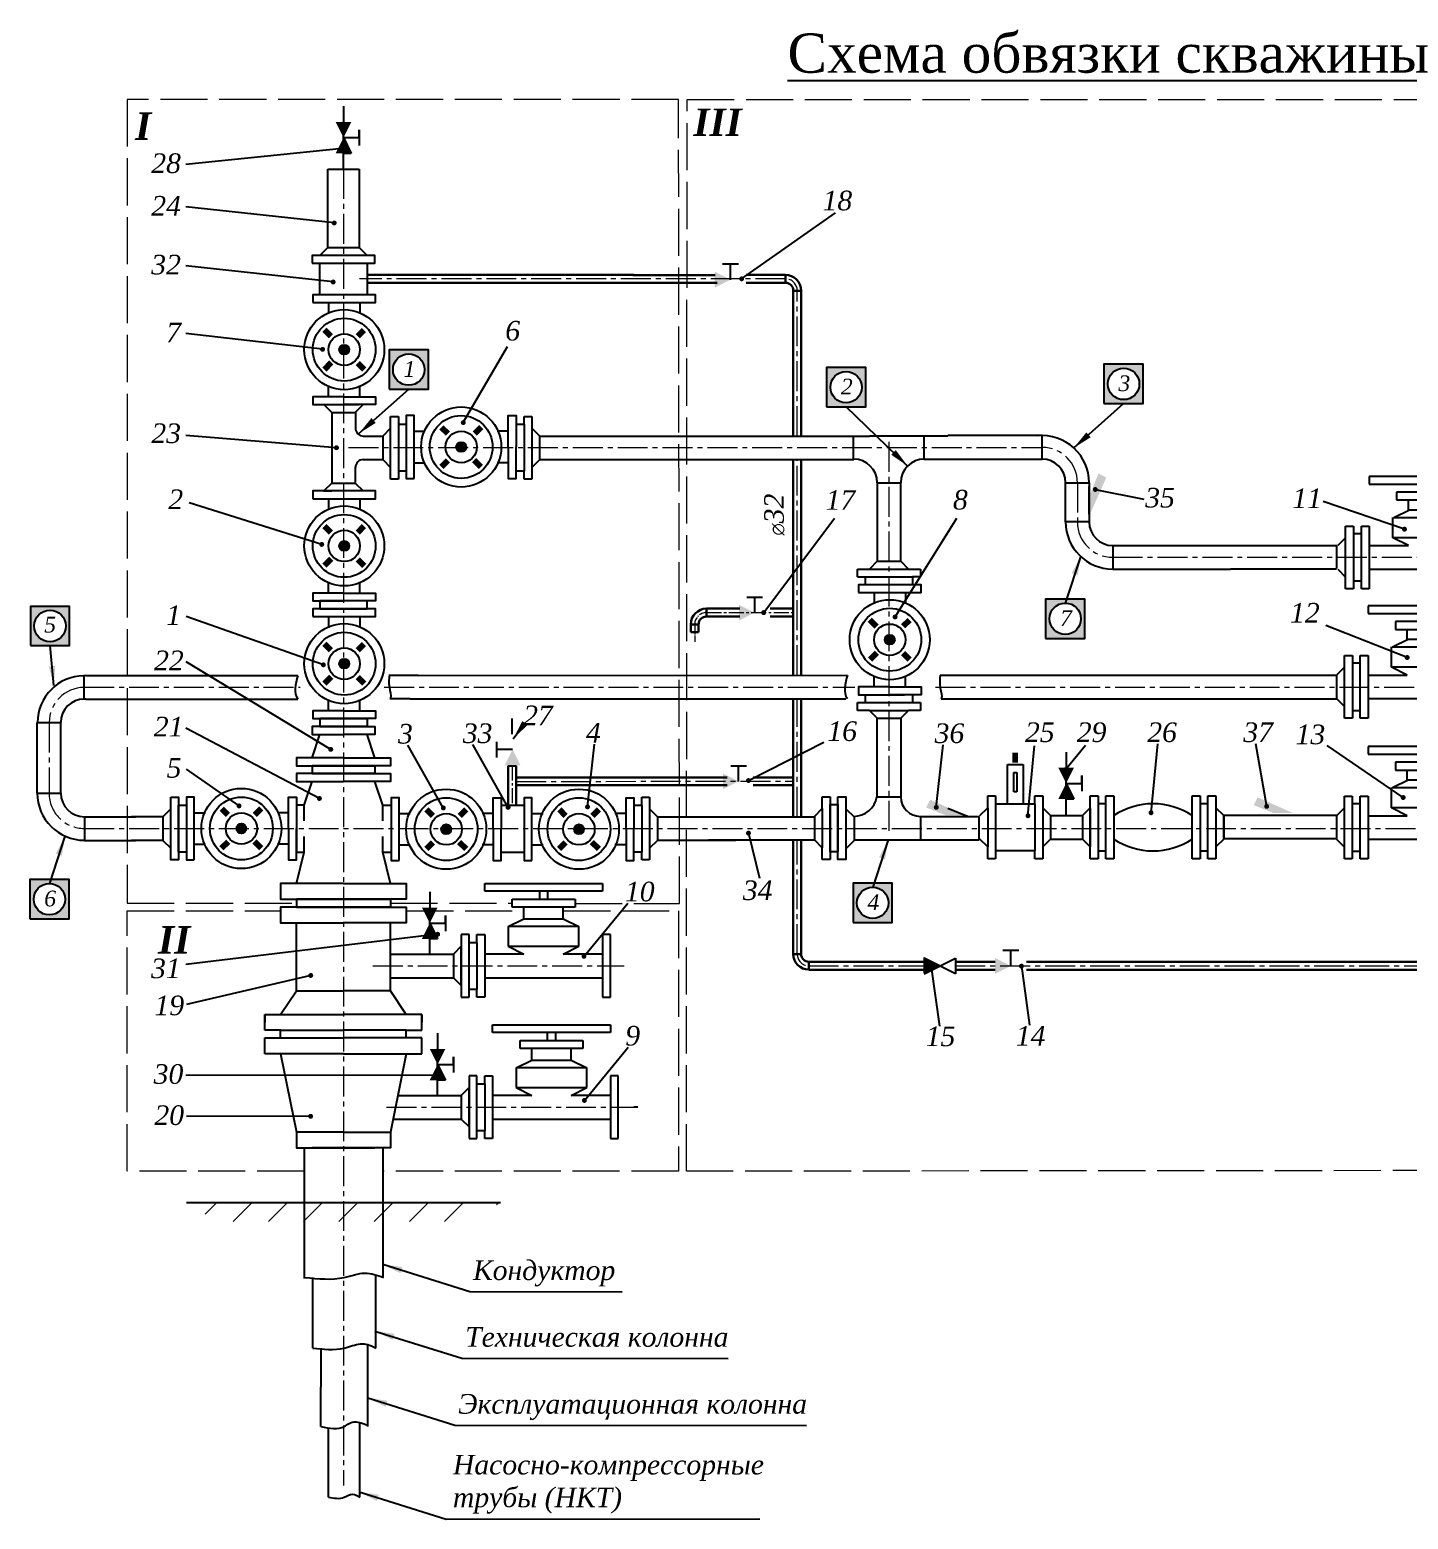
# Paper-space layout 'Layout1' of a CAD drawing. Header units: millimetres. Extents: x 3 to 267, y 6 to 202.
# Drawn here: x 2.9 to 178.5, y 11.8 to 201.5 of the extents above; entities that cross this region are included whole.
import ezdxf

# ---------------------------------------------------------------- set-up
doc = ezdxf.new("R2010")
doc.units = ezdxf.units.MM
doc.linetypes.add('ACAD_ISO02W100', pattern=[15, 12, -3])
doc.linetypes.add('CENTER2', pattern=[28.575, 19.05, -3.175, 3.175, -3.175])
doc.styles.add('style1', font='', dxfattribs={"height": 2})
doc.styles.get('style1').set_extended_font_data('Times New Roman Cyr', italic=True)
doc.dimstyles.new('ISO-25', dxfattribs={"dimtxt": 2.5, "dimasz": 2.5, "dimexe": 1.25, "dimexo": 0.625, "dimtad": 1, "dimtxsty": 'Standard', "dimcen": 2.5, "dimadec": 0, "dimazin": 0, "dimtfac": 1, "dimtmove": 0, "dimatfit": 3, "dimfxl": 0, "dimarcsym": 0})

# ---------------------------------------------------------------- blocks, each defined once
blk = doc.blocks.new('задв')
for points in [[(146, 180), (147, 182), (146, 182), (145, 182)], [(145, 178), (146, 178), (147, 178), (146, 180)]]:
    blk.add_hatch(color=256).paths.add_polyline_path(points)
for p, q in [((146, 184), (146, 182)), ((146, 178), (146, 182)), ((148, 180), (148, 181)), ((148, 181), (148, 179)), ((146, 180), (148, 180)), ((146, 180), (147, 178)), ((147, 178), (146, 178)), ((146, 176), (146, 178))]:
    blk.add_line(p, q)
blk = doc.blocks.new('A$C63CE249D')
h = blk.add_hatch(color=256)
edge = h.paths.add_edge_path()
edge.add_arc((5.1, 7), 0.627, 0, 360)
for p, q in [((3.1, 13), (7.1, 13)), ((3.1, 13), (3.1, 11.58)), ((7.1, 13), (7.1, 11.58)), ((3.1, 1), (3.1, 2.42)), ((7.1, 1), (7.1, 2.42))]:
    blk.add_line(p, q)
at = {"lineweight": 100}
for p, q in [((3.4, 8.7), (2.58, 9.52)), ((6.82, 8.72), (7.6, 9.5)), ((2.58, 4.48), (3.44, 5.34)), ((7.63, 4.47), (6.82, 5.28))]:
    blk.add_line(p, q, dxfattribs=at)
blk.add_lwpolyline([(1.1, 13), (9.1, 13), (9.1, 14), (1.1, 14)], close=True)
for points in [[(5.1, 1), (1.1, 1), (1.1, 0), (5.1, 0)], [(5.1, 1), (9.1, 1), (9.1, 0), (5.1, 0)]]:
    blk.add_lwpolyline(points)
for radius in [5.1, 4, 2, 0.627]:
    blk.add_circle((5.1, 7), radius)
blk.add_point((5.1, 7))
blk = doc.blocks.new('A$C600E4215')
for p, q in [((19, 14.32), (4, 14.32)), ((4, 14.32), (4, 13.32)), ((4, 13.32), (19, 13.32)), ((11, 13.32), (12, 13.32)), ((11, 12.32), (11, 13.32)), ((12, 13.32), (12, 12.32)), ((19, 13.32), (19, 14.32)), ((15.5, 12.32), (7.5, 12.32)), ((7.5, 12.32), (7.5, 11.32)), ((15.5, 11.32), (15.5, 12.32)), ((7.12, 9.08), (9.12, 10.08)), ((7.5, 11.32), (15.5, 11.32)), ((9, 10.03), (9, 11.32)), ((9, 11.32), (14, 11.32)), ((9.12, 10.08), (14.12, 10.08)), ((14, 11.32), (14, 10.08)), ((14.12, 10.08), (16.12, 9.08)), ((1, 8), (2, 8)), ((1, 6.5), (1, 8)), ((2, 8), (2, 0)), ((3, 8), (4, 8)), ((3, 7), (3, 8)), ((4, 8), (4, 0)), ((7, 6.5), (7, 9.08)), ((7.12, 9.08), (16.12, 9.08)), ((16, 9.08), (16, 6.5)), ((19, 6.5), (19, 8)), ((19, 8), (20, 8)), ((20, 8), (20, 0)), ((21, 7), (21, 8)), ((21, 8), (22, 8)), ((22, 8), (22, 0)), ((1, 6.5), (0, 5.5)), ((1, 1.5), (1, 6.5)), ((3, 7), (2, 7)), ((3, 1), (3, 7)), ((16, 6.5), (7, 6.5)), ((9, 5.5), (7, 6.5)), ((14, 5.5), (16, 6.5)), ((19, 1.5), (19, 6.5)), ((21, 7), (20, 7)), ((21, 1), (21, 7)), ((22, 6.5), (23, 5.5)), ((4, 5.5), (7, 5.5)), ((7, 5.5), (9, 5.5)), ((16, 5.5), (14, 5.5)), ((19, 5.5), (16, 5.5)), ((23, 5.5), (30.5, 5.5)), ((23, 5.5), (23, 2.5)), ((30.5, 5.5), (31, 5.5)), ((0, 2.5), (1, 1.5)), ((4, 2.5), (19, 2.5)), ((23, 2.5), (22, 1.5)), ((23, 2.5), (31, 2.5)), ((1, 0), (1, 1.5)), ((2, 0), (1, 0)), ((2, 1), (3, 1)), ((3, 0), (3, 1)), ((4, 0), (3, 0)), ((19, 0), (19, 1.5)), ((20, 0), (19, 0)), ((20, 1), (21, 1)), ((21, 0), (21, 1)), ((22, 0), (21, 0))]:
    blk.add_line(p, q)
blk.add_open_spline([(31, 2.5), (31.03, 2.99), (31.1, 3.96), (30.77, 5.1), (31, 5.5)], degree=3)
blk = doc.blocks.new('задв1')
for p, q in [((94, 170), (96, 170)), ((95, 168), (95, 170))]:
    blk.add_line(p, q)
for points in [[(93, 169), (93, 167), (95, 168), (97, 169)], [(95, 168), (97, 169), (97, 167), (95, 168)]]:
    blk.add_solid(points)
blk = doc.blocks.new('йцук')
h = blk.add_hatch(color=256)
h.paths.add_polyline_path([(3, 120), (8, 120), (8, 125), (3, 125)])
edge = h.paths.add_edge_path(flags=16)
edge.add_arc((5.5, 122.5), 2, 0, 360)
blk.add_lwpolyline([(3, 120), (8, 120), (8, 125), (3, 125)], close=True)
blk.add_circle((5.5, 122.5), 2)

psp = doc.layouts.get("Layout1")

# ---------------------------------------------------------------- hatches: boundary and pattern name
h = psp.add_hatch(color=256)
edge = h.paths.add_edge_path()
edge.add_arc((42.978, 160.799), 0.627, 0, 360)
for points in [[(138.056, 142.517), (139.056, 145.017), (140.056, 144.517), (138.056, 140.017)], [(119.608, 101.483), (117.108, 102.483), (117.608, 103.483), (122.108, 101.483)], [(161.335, 101.778), (158.835, 102.778), (159.335, 103.778), (163.835, 101.778)], [(116.832, 83.31), (116.832, 81.31), (118.832, 82.31)]]:
    psp.add_hatch(color=256).paths.add_polyline_path(points)
h = psp.add_hatch(color=256)
edge = h.paths.add_edge_path()
edge.add_arc((42.978, 135.799), 0.627, 0, 360)
h = psp.add_hatch(color=256)
edge = h.paths.add_edge_path()
edge.add_arc((112.47, 123.853), 0.627, 0, 360)
h = psp.add_hatch(color=256)
edge = h.paths.add_edge_path()
edge.add_arc((42.978, 120.799), 0.627, 0, 360)
at = {"lineweight": 18}
h = psp.add_hatch(dxfattribs=at)
h.set_pattern_fill('ANSI31', color=256, style=0)
h.set_pattern_definition([(45, (-13.124, -1.1922), (-2.24506, 2.24506), [])])
h.paths.add_polyline_path([(22.876, 52.157), (26.831, 49.742), (58.859, 49.742), (62.876, 52.157), (47.876, 52.157)])

# ---------------------------------------------------------------- linework, layer by layer
for p, q in [((40.879, 173.799), (40.879, 183.799)), ((40.879, 183.799), (44.879, 183.799)), ((44.879, 183.799), (44.879, 173.799)), ((39.879, 172.799), (40.879, 173.799)), ((40.879, 173.799), (44.879, 173.799)), ((44.879, 173.799), (45.879, 172.799)), ((39.879, 167.799), (39.879, 171.799)), ((39.879, 171.799), (45.879, 171.799)), ((45.879, 171.799), (45.879, 167.799)), ((40.978, 166.799), (44.978, 166.799)), ((40.978, 166.799), (40.978, 165.382)), ((44.978, 166.799), (44.978, 165.382)), ((40.978, 154.799), (40.978, 156.217)), ((44.978, 154.799), (44.978, 156.217)), ((40.379, 153.799), (41.379, 152.799)), ((40.874, 153.799), (44.874, 153.799)), ((44.379, 152.799), (45.379, 153.799)), ((41.379, 152.799), (44.379, 152.799)), ((41.379, 152.799), (41.379, 143.799)), ((44.403, 152.799), (44.403, 150.799)), ((48.879, 150.799), (48.879, 152.299)), ((48.879, 152.299), (49.879, 152.299)), ((49.879, 152.299), (49.879, 144.299)), ((65.879, 151.299), (65.879, 152.299)), ((65.879, 152.299), (66.879, 152.299)), ((66.879, 152.299), (66.879, 144.299)), ((48.879, 150.799), (47.879, 149.799)), ((48.879, 145.799), (48.879, 150.799)), ((49.879, 151.299), (50.879, 151.299)), ((50.879, 151.299), (50.879, 145.299)), ((64.879, 151.299), (65.879, 151.299)), ((65.879, 151.299), (65.879, 145.299)), ((67.879, 149.799), (66.879, 150.799)), ((45.379, 149.799), (47.879, 149.799)), ((47.879, 149.799), (47.879, 146.799)), ((67.879, 146.799), (67.879, 149.799)), ((67.879, 149.799), (109.879, 149.799)), ((107.871, 149.353), (107.871, 149.853)), ((107.871, 146.853), (107.871, 149.353)), ((109.876, 149.808), (119.876, 149.808)), ((116.871, 146.853), (116.871, 149.853)), ((131.871, 149.853), (119.871, 149.853)), ((131.871, 146.853), (131.871, 149.853)), ((45.379, 146.799), (47.879, 146.799)), ((47.879, 146.799), (48.879, 145.799)), ((66.879, 145.799), (67.879, 146.799)), ((67.879, 146.799), (97.879, 146.799)), ((96.376, 146.808), (107.876, 146.808)), ((116.871, 146.853), (131.871, 146.853)), ((44.403, 143.874), (44.403, 145.874)), ((48.879, 144.299), (48.879, 145.799)), ((49.879, 144.299), (48.879, 144.299)), ((50.879, 145.299), (49.879, 145.299)), ((65.879, 145.299), (64.879, 145.299)), ((65.879, 144.299), (65.879, 145.299)), ((66.879, 144.299), (65.879, 144.299)), ((41.379, 143.799), (40.379, 142.799)), ((40.379, 142.799), (41.379, 142.799)), ((41.379, 143.799), (44.379, 143.799)), ((44.379, 143.799), (45.379, 142.799)), ((110.871, 143.853), (113.871, 143.853)), ((110.871, 143.853), (110.871, 133.853)), ((113.871, 133.853), (113.871, 143.853)), ((134.871, 138.853), (134.871, 143.853)), ((134.871, 143.853), (137.871, 143.853)), ((137.868, 141.862), (137.868, 143.362)), ((137.871, 143.853), (137.871, 138.853)), ((40.978, 141.799), (44.978, 141.799)), ((40.978, 141.799), (40.978, 140.382)), ((44.978, 141.799), (44.978, 140.382)), ((137.868, 139.862), (137.868, 141.862)), ((137.871, 138.853), (134.871, 138.853)), ((140.871, 135.853), (140.871, 132.853)), ((140.871, 135.853), (155.871, 135.853)), ((155.868, 135.862), (169.368, 135.862)), ((169.398, 135.941), (169.398, 132.941)), ((108.371, 131.853), (108.371, 132.853)), ((108.371, 132.853), (116.371, 132.853)), ((110.871, 133.853), (109.871, 132.853)), ((110.871, 133.853), (113.871, 133.853)), ((113.871, 133.853), (114.871, 132.853)), ((116.371, 132.853), (116.371, 131.853)), ((140.871, 132.853), (155.871, 132.853)), ((155.868, 132.862), (169.368, 132.862)), ((40.978, 129.799), (40.978, 131.217)), ((44.978, 129.799), (44.978, 131.217)), ((108.371, 131.853), (109.871, 131.853)), ((109.371, 130.853), (109.371, 131.853)), ((109.371, 131.853), (115.371, 131.853)), ((115.371, 131.853), (115.371, 130.853)), ((116.371, 131.853), (115.371, 131.853)), ((110.47, 129.853), (114.47, 129.853)), ((110.47, 129.853), (110.47, 128.436)), ((114.47, 129.853), (114.47, 128.436)), ((40.978, 126.799), (44.978, 126.799)), ((40.978, 126.799), (40.978, 125.382)), ((44.978, 126.799), (44.978, 125.382)), ((10.067, 119.29), (9.788, 119.252)), ((9.855, 116.29), (9.855, 119.252)), ((10.067, 119.29), (30.567, 119.29)), ((30.567, 119.29), (37.067, 119.29)), ((51.228, 119.302), (48.755, 119.302)), ((52.414, 119.302), (51.228, 119.302)), ((52.414, 119.302), (107.067, 119.356)), ((110.47, 117.853), (110.47, 119.271)), ((114.47, 117.853), (114.47, 119.271)), ((118.905, 119.319), (119.498, 119.319)), ((119.498, 119.319), (168.109, 119.319)), ((168.109, 119.319), (169.398, 119.319)), ((169.398, 119.319), (169.398, 116.351)), ((10.067, 116.29), (9.855, 116.29)), ((10.067, 116.29), (19.067, 116.29)), ((19.067, 116.29), (37.067, 116.29)), ((40.978, 114.799), (40.978, 116.217)), ((44.978, 114.799), (44.978, 116.217)), ((51.359, 116.302), (48.807, 116.302)), ((51.359, 116.302), (106.876, 116.302)), ((108.371, 114.853), (108.371, 115.853)), ((108.371, 115.853), (116.371, 115.853)), ((109.371, 115.853), (109.371, 116.853)), ((110.366, 116.853), (114.366, 116.853)), ((115.371, 116.853), (115.371, 115.853)), ((116.371, 115.853), (116.371, 114.853)), ((119.037, 116.319), (168.812, 116.319)), ((168.812, 116.319), (169.398, 116.319)), ((109.871, 114.853), (108.371, 114.853)), ((110.871, 113.853), (109.871, 114.853)), ((109.871, 114.853), (114.871, 114.853)), ((110.871, 103.853), (110.871, 113.853)), ((110.871, 113.853), (113.871, 113.853)), ((114.871, 114.853), (113.871, 113.853)), ((113.871, 113.853), (113.871, 104.353)), ((116.371, 114.853), (114.871, 114.853)), ((3.876, 104.308), (3.876, 113.308)), ((3.911, 113.308), (6.876, 113.308)), ((6.876, 104.308), (6.876, 113.308)), ((64.376, 111.808), (64.376, 113.808)), ((38.879, 108.799), (39.879, 111.799)), ((39.879, 111.799), (42.879, 111.799)), ((45.879, 111.799), (42.879, 111.799)), ((46.879, 108.799), (45.879, 111.799)), ((63.876, 107.808), (64.876, 107.808)), ((127.451, 102.957), (127.451, 107.957)), ((127.451, 107.957), (129.451, 107.957)), ((128.254, 104.457), (128.254, 106.957)), ((128.254, 106.957), (128.648, 106.957)), ((128.648, 106.957), (128.648, 104.457)), ((129.451, 107.957), (129.451, 102.957)), ((37.879, 102.799), (38.879, 105.799)), ((38.879, 105.799), (42.879, 105.799)), ((46.879, 105.799), (42.879, 105.799)), ((47.879, 102.799), (46.879, 105.799)), ((113.871, 104.353), (113.871, 103.853)), ((128.648, 104.457), (128.254, 104.457)), ((3.876, 104.308), (6.876, 104.308)), ((37.879, 102.799), (36.879, 102.799)), ((36.879, 102.799), (36.879, 96.799)), ((37.879, 100.799), (37.879, 102.799)), ((47.879, 100.799), (47.879, 102.799)), ((47.879, 102.799), (48.879, 102.799)), ((62.879, 102.799), (65.379, 102.799)), ((65.379, 102.799), (65.879, 102.799)), ((79.879, 102.799), (80.879, 102.799)), ((80.879, 102.799), (80.879, 103.799)), ((80.879, 103.799), (81.879, 103.799)), ((80.879, 102.799), (80.879, 96.799)), ((81.879, 103.799), (81.879, 95.799)), ((103.871, 102.353), (103.871, 103.853)), ((103.871, 103.853), (104.871, 103.853)), ((104.871, 103.853), (104.871, 95.853)), ((110.871, 103.853), (113.871, 103.853)), ((123.951, 101.457), (124.951, 102.457)), ((124.951, 102.457), (124.951, 103.957)), ((124.951, 103.957), (125.951, 103.957)), ((124.951, 102.457), (124.951, 97.457)), ((125.951, 103.957), (125.951, 95.957)), ((125.951, 102.957), (130.951, 102.957)), ((130.951, 102.957), (130.951, 103.957)), ((130.951, 103.957), (131.951, 103.957)), ((130.951, 102.957), (130.951, 96.957)), ((131.951, 103.957), (131.951, 95.957)), ((131.951, 102.457), (132.951, 101.457)), ((137.005, 101.457), (138.005, 102.457)), ((138.005, 103.957), (139.005, 103.957)), ((138.005, 102.457), (138.005, 103.957)), ((138.005, 102.457), (138.005, 97.457)), ((138.005, 97.457), (138.005, 102.457)), ((139.005, 103.957), (139.005, 95.957)), ((140.005, 102.957), (139.005, 102.957)), ((140.005, 103.957), (141.005, 103.957)), ((140.005, 102.957), (140.005, 103.957)), ((140.005, 96.957), (140.005, 102.957)), ((141.005, 103.957), (141.005, 95.957)), ((151.005, 103.957), (152.005, 103.957)), ((151.005, 102.457), (151.005, 103.957)), ((151.005, 97.457), (151.005, 102.457)), ((152.005, 103.957), (152.005, 95.957)), ((153.005, 102.957), (152.005, 102.957)), ((153.005, 103.957), (154.005, 103.957)), ((153.005, 102.957), (153.005, 103.957)), ((153.005, 96.957), (153.005, 102.957)), ((154.005, 103.957), (154.005, 95.957)), ((154.005, 102.457), (155.005, 101.457)), ((9.879, 101.299), (16.379, 101.299)), ((9.879, 101.299), (9.879, 98.299)), ((19.879, 101.299), (15.879, 101.299)), ((19.879, 101.299), (20.879, 102.299)), ((19.879, 101.299), (19.879, 98.299)), ((81.879, 102.299), (82.879, 101.299)), ((82.879, 101.299), (82.879, 98.299)), ((82.879, 101.299), (92.879, 101.299)), ((92.876, 101.308), (102.876, 101.308)), ((102.871, 101.353), (103.871, 102.353)), ((102.871, 101.353), (102.871, 98.353)), ((102.876, 101.308), (102.876, 98.308)), ((103.871, 102.353), (103.871, 97.353)), ((106.915, 102.273), (107.915, 101.273)), ((107.915, 101.273), (107.915, 98.273)), ((116.371, 101.353), (116.371, 98.353)), ((116.371, 101.353), (123.871, 101.353)), ((122.371, 101.353), (119.871, 102.353)), ((123.871, 98.353), (123.871, 101.353)), ((132.951, 101.457), (132.951, 98.457)), ((132.951, 101.457), (136.951, 101.457)), ((137.005, 101.457), (137.005, 98.457)), ((155.001, 101.514), (165.501, 101.514)), ((155.001, 101.514), (155.001, 98.514)), ((155.005, 101.457), (155.005, 98.457)), ((161.001, 101.514), (163.501, 101.514)), ((165.501, 101.514), (169.368, 101.514)), ((169.395, 101.546), (169.395, 98.546)), ((37.879, 96.799), (37.879, 98.799)), ((47.879, 96.799), (47.879, 98.799)), ((9.879, 98.299), (16.379, 98.299)), ((19.879, 98.299), (15.879, 98.299)), ((19.879, 98.299), (20.879, 97.299)), ((36.879, 92.799), (37.879, 96.799)), ((36.879, 96.799), (37.879, 96.799)), ((48.879, 92.799), (47.879, 96.799)), ((47.879, 96.799), (48.879, 96.799)), ((62.879, 96.799), (65.879, 96.799)), ((80.879, 96.799), (79.879, 96.799)), ((80.879, 95.799), (80.879, 96.799)), ((82.879, 98.299), (81.879, 97.299)), ((92.879, 98.299), (82.879, 98.299)), ((102.876, 98.308), (89.376, 98.308)), ((103.871, 97.353), (102.871, 98.353)), ((103.871, 95.853), (103.871, 97.353)), ((107.915, 98.273), (106.915, 97.273)), ((107.871, 98.353), (120.871, 98.353)), ((120.371, 98.353), (123.871, 98.353)), ((124.951, 97.457), (123.951, 98.457)), ((124.951, 95.957), (124.951, 97.457)), ((130.951, 96.957), (125.951, 96.957)), ((130.951, 95.957), (130.951, 96.957)), ((132.951, 98.457), (131.951, 97.457)), ((132.951, 98.457), (136.951, 98.457)), ((138.005, 97.457), (137.005, 98.457)), ((138.005, 95.957), (138.005, 97.457)), ((139.005, 96.957), (140.005, 96.957)), ((140.005, 95.957), (140.005, 96.957)), ((151.005, 95.957), (151.005, 97.457)), ((152.005, 96.957), (153.005, 96.957)), ((153.005, 95.957), (153.005, 96.957)), ((155.005, 98.457), (154.005, 97.457)), ((155.001, 98.526), (165.501, 98.526)), ((165.501, 98.526), (169.368, 98.526)), ((81.879, 95.799), (80.879, 95.799)), ((104.871, 95.853), (103.871, 95.853)), ((125.951, 95.957), (124.951, 95.957)), ((131.951, 95.957), (130.951, 95.957)), ((139.005, 95.957), (138.005, 95.957)), ((141.005, 95.957), (140.005, 95.957)), ((152.005, 95.957), (151.005, 95.957)), ((154.005, 95.957), (153.005, 95.957)), ((60.876, 91.808), (60.876, 92.808)), ((60.876, 92.808), (75.876, 92.808)), ((67.876, 91.808), (60.876, 91.808)), ((67.876, 91.308), (67.876, 91.808)), ((75.876, 91.808), (67.876, 91.808)), ((67.876, 90.808), (67.876, 91.308)), ((68.876, 91.808), (68.876, 90.808)), ((75.876, 92.808), (75.876, 91.808)), ((64.376, 89.808), (64.376, 90.808)), ((64.376, 90.808), (67.876, 90.808)), ((65.876, 89.808), (64.376, 89.808)), ((65.876, 88.308), (65.876, 89.808)), ((72.376, 89.808), (65.876, 89.808)), ((67.876, 90.808), (72.376, 90.808)), ((70.876, 88.308), (70.876, 89.808)), ((72.376, 90.808), (72.376, 89.808)), ((36.879, 79.127), (36.879, 87.799)), ((36.879, 87.799), (42.879, 87.799)), ((48.879, 87.799), (42.879, 87.799)), ((48.879, 79.127), (48.879, 87.799)), ((63.876, 87.308), (65.876, 88.308)), ((72.876, 87.308), (63.876, 87.308)), ((63.876, 87.308), (63.876, 84.808)), ((65.876, 88.308), (70.876, 88.308)), ((70.876, 88.308), (72.876, 87.308)), ((72.876, 84.808), (72.876, 87.308)), ((57.876, 86.308), (57.876, 78.308)), ((58.876, 86.308), (57.876, 86.308)), ((58.876, 78.308), (58.876, 86.308)), ((59.876, 85.308), (59.876, 86.308)), ((59.876, 86.308), (60.876, 86.308)), ((60.876, 86.308), (60.876, 78.308)), ((76.876, 86.308), (75.876, 86.308)), ((75.876, 86.308), (75.876, 80.808)), ((76.876, 78.308), (76.876, 86.308)), ((48.876, 83.808), (56.876, 83.808)), ((57.876, 84.808), (56.876, 83.808)), ((56.894, 83.844), (56.894, 80.844)), ((57.876, 79.808), (57.876, 84.808)), ((58.876, 85.308), (59.876, 85.308)), ((59.876, 85.308), (59.876, 79.308)), ((65.876, 83.808), (60.876, 83.808)), ((63.876, 84.808), (65.876, 83.808)), ((63.876, 84.808), (72.876, 84.808)), ((70.876, 83.808), (72.876, 84.808)), ((75.876, 83.808), (70.876, 83.808)), ((116.832, 83.367), (116.832, 81.367)), ((116.832, 81.31), (120.832, 83.31)), ((120.832, 81.31), (116.832, 83.31)), ((120.832, 83.31), (120.832, 81.31)), ((48.876, 80.808), (56.876, 80.808)), ((56.876, 80.808), (57.876, 79.808)), ((60.876, 80.808), (75.876, 80.808)), ((75.876, 80.808), (75.876, 78.308)), ((34.879, 76.127), (36.879, 79.127)), ((36.879, 79.127), (42.879, 79.127)), ((48.879, 79.127), (42.879, 79.127)), ((50.879, 76.127), (48.879, 79.127)), ((57.876, 78.308), (58.876, 78.308)), ((59.876, 79.308), (58.876, 79.308)), ((59.876, 78.308), (59.876, 79.308)), ((60.876, 78.308), (59.876, 78.308)), ((75.876, 78.308), (76.876, 78.308)), ((32.879, 76.127), (32.879, 75.127)), ((32.879, 74.127), (32.879, 76.127)), ((32.879, 76.127), (42.879, 76.127)), ((52.879, 76.127), (42.879, 76.127)), ((52.879, 74.127), (52.879, 76.127)), ((52.879, 76.127), (52.879, 75.127)), ((34.879, 74.127), (32.879, 74.127)), ((34.879, 73.127), (34.879, 74.127)), ((34.879, 74.127), (42.879, 74.127)), ((50.879, 74.127), (42.879, 74.127)), ((50.879, 74.127), (52.879, 74.127)), ((50.879, 73.127), (50.879, 74.127)), ((61.876, 74.808), (76.876, 74.808)), ((61.876, 73.808), (61.876, 74.808)), ((76.876, 74.808), (76.876, 73.808)), ((32.879, 71.127), (32.879, 73.127)), ((32.879, 73.127), (42.879, 73.127)), ((52.879, 73.127), (42.879, 73.127)), ((52.879, 71.127), (52.879, 73.127)), ((68.876, 73.808), (61.876, 73.808)), ((65.376, 72.808), (68.876, 72.808)), ((65.376, 71.808), (65.376, 72.808)), ((76.876, 73.808), (68.876, 73.808)), ((68.876, 73.308), (68.876, 73.808)), ((68.876, 72.808), (68.876, 73.308)), ((68.876, 72.808), (73.376, 72.808)), ((69.876, 73.808), (69.876, 72.808)), ((73.376, 72.808), (73.376, 71.808)), ((42.879, 71.127), (32.879, 71.127)), ((42.879, 71.127), (34.879, 71.127)), ((34.879, 71.127), (36.879, 61.127)), ((42.879, 71.127), (50.879, 71.127)), ((42.879, 71.127), (52.879, 71.127)), ((50.879, 71.127), (48.879, 61.127)), ((64.876, 69.308), (66.876, 70.308)), ((66.876, 71.808), (65.376, 71.808)), ((73.376, 71.808), (66.876, 71.808)), ((66.876, 70.308), (66.876, 71.808)), ((66.876, 70.308), (71.876, 70.308)), ((71.876, 70.308), (71.876, 71.808)), ((71.876, 70.308), (73.876, 69.308)), ((58.876, 68.308), (58.876, 60.308)), ((59.876, 68.308), (58.876, 68.308)), ((59.876, 60.308), (59.876, 68.308)), ((60.876, 68.308), (61.876, 68.308)), ((60.876, 67.308), (60.876, 68.308)), ((61.876, 68.308), (61.876, 60.308)), ((73.876, 69.308), (64.876, 69.308)), ((64.876, 69.308), (64.876, 66.808)), ((73.876, 66.808), (73.876, 69.308)), ((76.876, 68.308), (76.876, 62.808)), ((77.876, 68.308), (76.876, 68.308)), ((77.876, 60.308), (77.876, 68.308)), ((58.876, 66.808), (57.876, 65.808)), ((58.876, 61.808), (58.876, 66.808)), ((59.876, 67.308), (60.876, 67.308)), ((60.876, 67.308), (60.876, 61.308)), ((64.876, 66.808), (73.876, 66.808)), ((64.876, 66.808), (66.876, 65.808)), ((71.876, 65.808), (73.876, 66.808)), ((49.876, 65.808), (57.876, 65.808)), ((57.894, 65.844), (57.894, 62.844)), ((66.876, 65.808), (61.876, 65.808)), ((76.876, 65.808), (71.876, 65.808)), ((49.279, 62.808), (57.876, 62.808)), ((57.876, 62.808), (58.876, 61.808)), ((61.876, 62.808), (76.876, 62.808)), ((76.876, 62.808), (76.876, 60.308)), ((80.376, 64.308), (79.876, 64.308)), ((60.876, 61.308), (59.876, 61.308)), ((60.876, 60.308), (60.876, 61.308)), ((37.879, 59.127), (37.879, 48.127)), ((42.879, 59.127), (38.879, 59.127)), ((42.879, 59.127), (46.879, 59.127)), ((47.879, 59.127), (47.879, 48.127)), ((58.876, 60.308), (59.876, 60.308)), ((61.876, 60.308), (60.876, 60.308)), ((76.876, 60.308), (77.876, 60.308)), ((22.876, 52.157), (47.876, 52.157)), ((47.876, 52.157), (62.876, 52.157)), ((37.879, 48.127), (37.879, 42.513)), ((47.879, 48.127), (47.879, 42.616)), ((38.983, 33.634), (38.983, 42.634)), ((46.983, 41.634), (46.983, 42.962)), ((46.983, 33.634), (46.983, 42.634)), ((39.983, 33.634), (39.983, 28.634)), ((45.983, 28.634), (45.988, 34.071)), ((39.983, 23.634), (39.983, 28.634)), ((45.983, 23.634), (45.983, 28.634)), ((40.983, 14.634), (40.983, 23.46)), ((44.983, 14.634), (44.983, 24.141))]:
    psp.add_line(p, q)
at = {"linetype": 'CENTER2', "lineweight": 18, "ltscale": 0.2}
for p, q in [((42.879, 183.799), (42.879, 16.127)), ((99.184, 169.808), (44.932, 169.799)), ((100.684, 149.799), (100.684, 168.308)), ((43.525, 148.337), (131.871, 148.337)), ((112.371, 149.049), (112.371, 98.961)), ((100.684, 119.35), (100.684, 146.808)), ((136.371, 143.853), (136.371, 138.853)), ((140.871, 134.353), (205.754, 134.344)), ((9.855, 117.818), (37.358, 117.818)), ((48.07, 117.818), (108, 117.818)), ((118.312, 117.818), (205.754, 117.818)), ((100.684, 101.308), (100.684, 116.302)), ((5.392, 113.308), (5.376, 104.308)), ((64.876, 105.808), (100.174, 105.829)), ((9.879, 99.799), (205.754, 99.799)), ((100.684, 83.808), (100.684, 98.308)), ((46.618, 82.308), (78.618, 82.308)), ((102.151, 82.308), (116.832, 82.308)), ((120.833, 82.308), (205.755, 82.308)), ((48.376, 64.308), (80.376, 64.308))]:
    psp.add_line(p, q, dxfattribs=at)
at = {"lineweight": 30}
for p, q in [((45.876, 170.308), (79.876, 170.308)), ((45.876, 169.308), (79.876, 169.308)), ((79.753, 170.304), (90.21, 170.304)), ((79.876, 169.308), (90.485, 169.308)), ((94.184, 170.308), (99.184, 170.308)), ((94.184, 169.308), (99.184, 169.308)), ((99.184, 170.308), (99.184, 169.308)), ((100.184, 168.308), (101.184, 168.308)), ((100.184, 168.308), (100.184, 149.799)), ((101.184, 168.308), (101.184, 149.799)), ((100.184, 146.799), (100.184, 119.302)), ((101.184, 146.799), (101.184, 119.302)), ((93.376, 127.808), (89.119, 127.808)), ((89.119, 127.808), (89.119, 126.808)), ((97.228, 127.808), (100.184, 127.808)), ((87.119, 125.808), (87.119, 124.808)), ((87.119, 125.808), (88.119, 125.808)), ((88.119, 124.808), (88.119, 125.808)), ((93.376, 126.808), (89.119, 126.808)), ((97.228, 126.808), (100.184, 126.808)), ((87.119, 124.808), (88.119, 124.808)), ((100.184, 116.302), (100.184, 101.299)), ((101.184, 116.302), (101.184, 101.299)), ((63.876, 102.808), (63.876, 107.808)), ((64.876, 102.808), (64.876, 107.808)), ((91.748, 106.32), (64.876, 106.32)), ((100.055, 106.32), (95.055, 106.32)), ((91.748, 105.32), (64.876, 105.32)), ((100.055, 105.32), (95.055, 105.32)), ((100.184, 98.299), (100.184, 83.808)), ((101.184, 98.299), (101.184, 83.808)), ((100.184, 83.808), (101.184, 83.808)), ((102.151, 82.819), (116.876, 82.819)), ((102.151, 82.819), (102.151, 81.84)), ((102.151, 81.808), (116.876, 81.808)), ((120.832, 82.808), (125.876, 82.808)), ((120.832, 81.808), (125.876, 81.808)), ((129.876, 82.808), (200.876, 82.808)), ((129.876, 81.808), (200.876, 81.808))]:
    psp.add_line(p, q, dxfattribs=at)
at = {"lineweight": 100}
for p, q in [((41.274, 162.503), (40.459, 163.318)), ((44.703, 162.524), (45.478, 163.299)), ((40.463, 158.284), (41.319, 159.14)), ((45.511, 158.266), (44.696, 159.081)), ((41.274, 137.503), (40.459, 138.318)), ((44.703, 137.524), (45.478, 138.299)), ((40.463, 133.284), (41.319, 134.14)), ((45.511, 133.266), (44.696, 134.081)), ((110.767, 125.557), (109.952, 126.372)), ((114.195, 125.578), (114.97, 126.353)), ((41.274, 122.503), (40.459, 123.318)), ((44.703, 122.524), (45.478, 123.299)), ((109.955, 121.338), (110.811, 122.194)), ((115.003, 121.32), (114.189, 122.135)), ((40.463, 118.284), (41.319, 119.14)), ((45.511, 118.266), (44.696, 119.081))]:
    psp.add_line(p, q, dxfattribs=at)
at = {"linetype": 'CENTER2', "lineweight": 18, "ltscale": 0.1}
for p, q in [((89.119, 127.308), (100.184, 127.308)), ((64.376, 107.808), (64.376, 102.808))]:
    psp.add_line(p, q, dxfattribs=at)
at = {"linetype": 'CENTER2', "lineweight": 18, "ltscale": 0.05}
psp.add_line((87.619, 125.808), (87.619, 123.591), dxfattribs=at)
at = {"lineweight": 80}
psp.add_line((128.451, 108.195), (128.451, 109.457), dxfattribs=at)
at = {"linetype": 'ACAD_ISO02W100', "lineweight": 18, "ltscale": 0.5}
for points in [[(72.376, 90.242), (85.69, 90.248), (85.565, 192.676), (15.31, 192.676), (15.31, 90.308), (36.879, 90.308)], [(37.879, 56.158), (15.31, 56.158), (15.31, 89.308), (34.876, 89.308)], [(70.876, 89.308), (85.563, 89.308), (85.563, 56.158), (47.879, 56.158)], [(48.879, 90.308), (64.376, 90.308)], [(50.876, 89.308), (65.876, 89.308)]]:
    psp.add_lwpolyline(points, dxfattribs=at)
psp.add_lwpolyline([(86.659, 192.676), (212.455, 192.676), (212.535, 56.257), (86.562, 56.158)], close=True, dxfattribs=at)
for points in [[(38.879, 171.799), (46.879, 171.799), (46.879, 172.799), (38.879, 172.799)], [(38.978, 166.799), (46.978, 166.799), (46.978, 167.799), (38.978, 167.799)], [(38.978, 141.799), (46.978, 141.799), (46.978, 142.799), (38.978, 142.799)], [(108.47, 129.853), (116.47, 129.853), (116.47, 130.853), (108.47, 130.853)], [(38.978, 126.799), (46.978, 126.799), (46.978, 127.799), (38.978, 127.799)], [(39.879, 127.799), (45.879, 127.799), (45.879, 128.799), (39.879, 128.799)], [(20.879, 103.799), (21.879, 103.799), (21.879, 95.799), (20.879, 95.799)], [(21.879, 102.799), (22.879, 102.799), (22.879, 96.799), (21.879, 96.799)], [(104.871, 102.853), (105.871, 102.853), (105.871, 96.853), (104.871, 96.853)], [(105.871, 103.853), (106.871, 103.853), (106.871, 95.853), (105.871, 95.853)]]:
    psp.add_lwpolyline(points, close=True)
for points in [[(42.978, 154.799), (38.978, 154.799), (38.978, 153.799), (42.978, 153.799)], [(42.978, 154.799), (46.978, 154.799), (46.978, 153.799), (42.978, 153.799)], [(42.978, 129.799), (38.978, 129.799), (38.978, 128.799), (42.978, 128.799)], [(42.978, 129.799), (46.978, 129.799), (46.978, 128.799), (42.978, 128.799)], [(112.47, 117.853), (108.47, 117.853), (108.47, 116.853), (112.47, 116.853)], [(112.47, 117.853), (116.47, 117.853), (116.47, 116.853), (112.47, 116.853)], [(42.978, 114.799), (38.978, 114.799), (38.978, 113.799), (42.978, 113.799)], [(42.978, 114.799), (46.978, 114.799), (46.978, 113.799), (42.978, 113.799)], [(42.879, 112.799), (38.879, 112.799), (38.879, 111.799), (42.879, 111.799)], [(42.879, 113.799), (39.879, 113.799), (39.879, 112.799), (42.879, 112.799)], [(42.879, 113.799), (45.879, 113.799), (45.879, 112.799), (42.879, 112.799)], [(42.879, 112.799), (46.879, 112.799), (46.879, 111.799), (42.879, 111.799)], [(42.879, 108.799), (36.879, 108.799), (36.879, 107.799), (42.879, 107.799)], [(42.879, 108.799), (48.879, 108.799), (48.879, 107.799), (42.879, 107.799)], [(42.879, 106.799), (36.879, 106.799), (36.879, 105.799), (42.879, 105.799)], [(42.879, 107.799), (38.879, 107.799), (38.879, 106.799), (42.879, 106.799)], [(42.879, 107.799), (46.879, 107.799), (46.879, 106.799), (42.879, 106.799)], [(42.879, 106.799), (48.879, 106.799), (48.879, 105.799), (42.879, 105.799)], [(42.879, 92.799), (34.879, 92.799), (34.879, 90.799), (42.879, 90.799)], [(42.879, 92.799), (50.879, 92.799), (50.879, 90.799), (42.879, 90.799)], [(42.879, 89.799), (34.879, 89.799), (34.879, 87.799), (42.879, 87.799)], [(42.879, 90.799), (36.879, 90.799), (36.879, 89.799), (42.879, 89.799)], [(42.879, 90.799), (48.879, 90.799), (48.879, 89.799), (42.879, 89.799)], [(42.879, 89.799), (50.879, 89.799), (50.879, 87.799), (42.879, 87.799)], [(42.879, 61.127), (36.879, 61.127), (36.879, 59.127), (42.879, 59.127)], [(42.879, 61.127), (48.879, 61.127), (48.879, 59.127), (42.879, 59.127)]]:
    psp.add_lwpolyline(points)
for centre, radius in [((42.978, 160.799), 5.099), ((42.978, 160.799), 4), ((42.978, 160.799), 2), ((42.978, 160.799), 0.627), ((42.978, 135.799), 5.099), ((42.978, 135.799), 4), ((42.978, 135.799), 2), ((42.978, 135.799), 0.627), ((112.47, 123.853), 5.099), ((112.47, 123.853), 4), ((42.978, 120.799), 5.099), ((112.47, 123.853), 2), ((42.978, 120.799), 4), ((112.47, 123.853), 0.627), ((42.978, 120.799), 2), ((42.978, 120.799), 0.627)]:
    psp.add_circle(centre, radius)
at = {"lineweight": 30}
for centre, radius, start, end in [((99.184, 168.308), 2, 0, 90), ((99.184, 168.308), 1, 0, 90), ((89.119, 125.808), 2, 90, 180), ((89.119, 125.808), 1, 90, 180), ((102.151, 83.808), 1.968, 180, 270), ((102.151, 83.808), 0.968, 180, 270)]:
    psp.add_arc(centre, radius, start, end, dxfattribs=at)
at = {"linetype": 'CENTER2', "lineweight": 18, "ltscale": 0.1}
for centre, radius, start, end in [((99.184, 168.308), 1.5, 0, 90), ((102.151, 83.808), 1.468, 180, 270)]:
    psp.add_arc(centre, radius, start, end, dxfattribs=at)
for centre, radius, start, end in [((45.403, 150.799), 1, 180, 270), ((131.871, 143.853), 6, 0, 95.19443), ((45.403, 145.799), 1, 90, 180), ((107.871, 143.853), 3, 0, 90), ((116.871, 143.853), 3, 90, 180), ((131.871, 143.853), 3, 0, 90), ((140.871, 138.853), 6, 180, 270), ((140.871, 138.853), 3, 180, 270), ((9.855, 113.308), 5.945, 90.65001, 180), ((9.855, 113.308), 2.982, 90, 180), ((9.876, 104.308), 6, 180, 270), ((9.876, 104.308), 3, 180, 270), ((107.871, 104.353), 3, 270, 350.40593), ((116.371, 103.853), 2.5, 180, 270), ((146.005, 93.874), 9.083, 56.60151, 123.39849), ((146.005, 106.041), 9.083, 236.60151, 303.39849)]:
    psp.add_arc(centre, radius, start, end)
at = {"linetype": 'CENTER2', "lineweight": 18, "ltscale": 0.2}
for centre, radius, start, end in [((131.871, 143.853), 4.5, 0, 90), ((140.871, 138.853), 4.5, 180, 270), ((9.855, 113.308), 4.463, 90, 180), ((9.876, 104.308), 4.5, 180, 270.0464)]:
    psp.add_arc(centre, radius, start, end, dxfattribs=at)
at = {"linetype": 'CENTER2', "lineweight": 18, "ltscale": 0.05}
psp.add_arc((89.119, 125.808), 1.5, 90, 180, dxfattribs=at)
for points in [[(37.067, 119.29), (36.781, 118.172), (36.495, 117.053), (37.067, 116.29)], [(107.067, 119.356), (106.781, 118.238), (106.495, 117.119), (107.067, 116.356)]]:
    psp.add_open_spline(points, degree=3)
for points, knots in [([(48.724, 119.407), (48.673, 118.897), (48.576, 117.935), (49.027, 116.746), (48.855, 116.407)], [0, 0, 0, 0, 1.5935678, 3.0060963, 3.0060963, 3.0060963, 3.0060963]), ([(118.905, 119.319), (118.854, 118.809), (118.757, 117.847), (119.208, 116.658), (119.037, 116.319)], [0, 0, 0, 0, 1.5935678, 3.0060963, 3.0060963, 3.0060963, 3.0060963]), ([(38.983, 33.634), (40.319, 33.475), (42.371, 33.23), (45.067, 34.399), (46.232, 34.052), (46.983, 33.634)], [0, 0, 0, 0, 4, 6.1467286, 8.1402984, 8.1402984, 8.1402984, 8.1402984]), ([(39.983, 23.634), (41.1, 23.422), (42.829, 23.095), (43.911, 24.551), (45.702, 23.944), (45.983, 23.786)], [0, 0, 0, 0, 3, 4.6435395, 5.6629799, 5.6629799, 5.6629799, 5.6629799])]:
    psp.add_open_spline(points, degree=3, knots=knots)
psp.add_spline([(37.983, 42.634), (42.983, 42.634), (45.602, 43.181), (47.983, 42.634)], degree=3)
at = {"start_tangent": (0.7776781, -0.6286627)}
psp.add_spline([(40.983, 14.634), (42.983, 14.634), (44.038, 15.034), (44.983, 14.634)], degree=3, dxfattribs=at)
for p in [(42.978, 160.799), (42.978, 135.799), (112.47, 123.853), (42.978, 120.799)]:
    psp.add_point(p)

# ---------------------------------------------------------------- block references
at = {"linetype": 'ByBlock', "lineweight": -3}
psp.add_blockref('задв', (-103.121, 7.799), dxfattribs=at)
for name, p in [('задв1', (-2.816, 1.71)), ('йцук', (45.692, 35.759)), ('йцук', (101.404, 33.518)), ('йцук', (136.76, 33.927)), ('A$C600E4215', (169.541, 130.332)), ('задв1', (0.262, -40.707)), ('йцук', (129.328, 4.02)), ('йцук', (0, 3.102)), ('A$C600E4215', (169.398, 113.851)), ('A$C600E4215', (169.392, 95.936)), ('задв', (-11.062, -74.454)), ('задв1', (-1.78, -62.194)), ('йцук', (-0.077, -31.697)), ('задв', (-92.124, -92.256)), ('йцук', (104.795, -32.163)), ('задв1', (32.891, -85.694)), ('задв', (-91.124, -110.256))]:
    psp.add_blockref(name, p)
at = {"rotation": 90}
for name, p in [('A$C63CE249D', (64.879, 143.299)), ('задв1', (232.424, 14.863)), ('A$C63CE249D', (36.879, 94.708)), ('A$C63CE249D', (62.97, 94.618)), ('A$C63CE249D', (79.879, 94.618))]:
    psp.add_blockref(name, p, dxfattribs=at)

# ---------------------------------------------------------------- texts
at = {"lineweight": -3, "insert": (140.314, 198.533), "char_height": 5, "width": 281, "attachment_point": 5, "style": 'style1'}
psp.add_mtext('{\\fTimes New Roman|b0|i0|c204|p18;\\LСхема обвязки скважины}', dxfattribs=at)
for s, insert, char_height, width, attachment_point in [('{\\fTimes New Roman|b1|i1|c204|p18;I}', (16.334, 191.02), 3.5, 4.4906, 1), ('{\\fTimes New Roman|b1|i1|c204|p18;I\\fTimes New Roman|b1|i1|c0|p18;II}', (87.453, 191.51), 3.5, 9.2191, 1), ('{\\fTimes New Roman|b0|i1|c204|p18;28}', (22.173, 184.522), 2.5, 3.4328, 6), ('{\\fTimes New Roman|b0|i1|c204|p18;24}', (22.173, 179.119), 2.5, 3.4328, 6), ('{\\fTimes New Roman|b0|i1|c204|p18;18}', (107.69, 179.77), 2.5, 3.4328, 6), ('{\\fTimes New Roman|b0|i1|c204|p18;32}', (22.173, 171.608), 2.5, 3.4328, 6), ('{\\fTimes New Roman|b0|i1|c204|p18;7}', (22.184, 162.977), 2.5, 3.4328, 6), ('{\\fTimes New Roman|b0|i1|c204|p18;6}', (65.384, 163.193), 2.5, 3.4328, 6), ('{\\fTimes New Roman|b0|i1|c204|p18;23}', (22.184, 150.13), 2.5, 3.4328, 6), ('{\\fTimes New Roman|b0|i1|c204|p18;2}', (22.458, 141.739), 2.5, 3.4328, 6), ('{\\fTimes New Roman|b0|i1|c204|p18;17}', (108.075, 141.646), 2.5, 3.4328, 6), ('{\\fTimes New Roman|b0|i1|c204|p18;8}', (122.41, 141.663), 2.5, 3.4328, 6), ('{\\fTimes New Roman|b0|i1|c204|p18;35}', (148.79, 141.928), 2.5, 3.4328, 6), ('{\\fTimes New Roman|b0|i1|c204|p18;11}', (167.523, 141.862), 2.5, 3.4328, 6), ('{\\fTimes New Roman|b0|i1|c204|p18;1}', (22.188, 126.977), 2.5, 3.4328, 6), ('{\\fTimes New Roman|b0|i1|c204|p18;12}', (167.24, 127.285), 2.5, 3.4328, 6), ('{\\fTimes New Roman|b0|i1|c204|p18;22}', (18.758, 122.465), 2.5, 3.4328, 1), ('{\\fTimes New Roman|b0|i1|c204|p18;21}', (18.719, 114.033), 2.5, 3.4328, 1), ('{\\fTimes New Roman|b0|i1|c204|p18;27}', (65.764, 115.461), 2.5, 3.2876, 1), ('{\\fTimes New Roman|b0|i1|c204|p18;3}', (49.832, 113.124), 2.5, 2.276, 1), ('{\\fTimes New Roman|b0|i1|c204|p18;33}', (58.084, 113.189), 2.5, 2.276, 1), ('{\\fTimes New Roman|b0|i1|c204|p18;4}', (73.764, 113.252), 2.5, 2.276, 1), ('{\\fTimes New Roman|b0|i1|c204|p18;16}', (104.522, 113.458), 2.5, 2.276, 1), ('{\\fTimes New Roman|b0|i1|c204|p18;36}', (118.188, 113.194), 2.5, 2.276, 1), ('{\\fTimes New Roman|b0|i1|c204|p18;25}', (129.695, 113.321), 2.5, 2.276, 1), ('{\\fTimes New Roman|b0|i1|c204|p18;29}', (136.295, 113.32), 2.5, 2.276, 1), ('{\\fTimes New Roman|b0|i1|c204|p18;26}', (145.273, 113.32), 2.5, 2.276, 1), ('{\\fTimes New Roman|b0|i1|c204|p18;37}', (157.508, 113.319), 2.5, 2.276, 1), ('{\\fTimes New Roman|b0|i1|c204|p18;13}', (164.168, 113.042), 2.5, 2.276, 1), ('{\\fTimes New Roman|b0|i1|c204|p18;5}', (22.243, 107.516), 2.5, 3.4328, 6), ('{\\fTimes New Roman|b0|i1|c204|p18;10}', (78.737, 93.028), 2.5, 2.276, 1), ('{\\fTimes New Roman|b0|i1|c204|p18;34}', (93.756, 93.189), 2.5, 2.276, 1), ('{\\fTimes New Roman|b1|i1|c204|p18;I\\fTimes New Roman|b1|i1|c0|p18;I}', (19.26, 87.377), 3.5, 6.11633, 1), ('{\\fTimes New Roman|b0|i1|c204|p18;31}', (22.149, 81.977), 2.5, 3.4328, 6), ('{\\fTimes New Roman|b0|i1|c204|p18;19}', (18.808, 78.525), 2.5, 3.4328, 1), ('{\\fTimes New Roman|b0|i1|c204|p18;9}', (78.785, 74.664), 2.5, 2.276, 1), ('{\\fTimes New Roman|b0|i1|c204|p18;15}', (117.051, 74.587), 2.5, 2.276, 1), ('{\\fTimes New Roman|b0|i1|c204|p18;14}', (128.527, 74.65), 2.5, 2.276, 1), ('{\\fTimes New Roman|b0|i1|c204|p18;30}', (18.706, 69.79), 2.5, 3.4328, 1), ('{\\fTimes New Roman|b0|i1|c204|p18;20}', (18.797, 64.544), 2.5, 3.4328, 1)]:
    psp.add_mtext(s, dxfattribs=dict(insert=insert, char_height=char_height, width=width, attachment_point=attachment_point))
at = {"char_height": 2, "width": 2.8455, "attachment_point": 5, "style": 'style1'}
for s, insert in [('{\\fTimes New Roman|b0|i1|c204|p18;1}', (51.283, 158.334)), ('{\\fTimes New Roman|b0|i1|c204|p18;3}', (142.351, 156.502)), ('{\\fTimes New Roman|b0|i1|c204|p18;2}', (106.995, 156.094)), ('{\\fTimes New Roman|b0|i1|c204|p18;7}', (134.919, 126.595)), ('{\\fTimes New Roman|b0|i1|c204|p18;5}', (5.513, 125.756)), ('{\\fTimes New Roman|b0|i1|c204|p18;6}', (5.514, 90.879)), ('{\\fTimes New Roman|b0|i1|c204|p18;4}', (110.386, 90.412))]:
    psp.add_mtext(s, dxfattribs=dict(at, insert=insert))
at = {"insert": (96.473, 137.125), "char_height": 1.5, "width": 6.80408, "attachment_point": 1, "rotation": 90, "style": 'style1'}
psp.add_mtext('{\\fSymbol|b0|i0|c2|p18;Ж\\fTimes New Roman|b0|i1|c204|p18;\\H1.667x;32}', dxfattribs=at)
at = {"char_height": 2.5, "attachment_point": 1}
for s, insert in [('{\\fTimes New Roman|b0|i1|c204|p18;Кондуктор}', (59.382, 44.797)), ('{\\fTimes New Roman|b0|i1|c204|p18;Техническая колонна}', (58.379, 36.297)), ('{\\fTimes New Roman|b0|i1|c204|p18;Эксплуатационная колонна}', (57.485, 27.775)), ('{\\fTimes New Roman|b0|i1|c204|p18;Насосно-компрессорные\\Pтрубы (НКТ)}', (56.825, 20.031))]:
    psp.add_mtext(s, dxfattribs=dict(at, insert=insert))

# ---------------------------------------------------------------- leaders
at = {"lineweight": 18}
for points, override in [([(42.755, 186.423), (22.786, 184.386)], {"dimgap": 0.625, "dimtad": 0, "dimldrblk": 'DotSmall'}), ([(41.7, 176.934), (22.786, 178.983)], {"dimgap": 0.625, "dimtad": 0, "dimldrblk": 'DotSmall'}), ([(93.604, 169.82), (105.559, 178.218)], {"dimgap": 0.625, "dimtad": 0, "dimldrblk": 'DotSmall'}), ([(41.568, 169.422), (22.786, 171.471)], {"dimgap": 0.625, "dimtad": 0, "dimldrblk": 'DotSmall'}), ([(40.217, 160.839), (22.797, 162.841)], {"dimgap": 0.625, "dimtad": 0, "dimldrblk": 'DotSmall'}), ([(58.139, 151.504), (63.781, 161.209)], {"dimgap": 0.625, "dimtad": 0, "dimldrblk": 'DotSmall'}), ([(44.849, 150.116), (51.192, 155.759)], {"dimgap": 0.625, "dimtad": 0}), ([(135.917, 148.284), (142.26, 153.927)], {"dimgap": 0.625, "dimtad": 0}), ([(114.75, 145.975), (106.904, 153.518)], {"dimgap": 0.625, "dimtad": 0}), ([(41.99, 148.305), (22.795, 149.877)], {"dimgap": 0.625, "dimtad": 0, "dimldrblk": 'DotSmall'}), ([(138.653, 142.987), (144.823, 141.758)], {"dimgap": 0.625, "dimtad": 0, "dimldrblk": 'DotSmall'}), ([(40.112, 135.99), (23.228, 141.27)], {"dimgap": 0.625, "dimtad": 0, "dimldrblk": 'DotSmall'}), ([(178.036, 137.931), (167.691, 141.442)], {"dimgap": 0.625, "dimtad": 0, "dimldrblk": 'DotSmall'}), ([(96.409, 127.307), (105.411, 139.354)], {"dimgap": 0.625, "dimtad": 0, "dimldrblk": 'DotSmall'}), ([(113.146, 126.752), (121.026, 139.354)], {"dimgap": 0.625, "dimtad": 0, "dimldrblk": 'DotSmall'}), ([(136.809, 134.557), (134.828, 128.52)], {"dimgap": 0.625, "dimtad": 0}), ([(178.379, 121.588), (168.001, 125.681)], {"dimgap": 0.625, "dimtad": 0, "dimldrblk": 'DotSmall'}), ([(6, 118), (5.5, 123.102)], {"dimgap": 0.625, "dimtad": 0}), ([(118.395, 102.501), (119.293, 110.476)], {"dimgap": 0.625, "dimtad": 0, "dimldrblk": 'DotSmall'}), ([(130.074, 101.432), (130.927, 110.349)], {"dimgap": 0.625, "dimtad": 0, "dimldrblk": 'DotSmall'}), ([(134.858, 107.302), (137.408, 110.403)], {"dimgap": 0.625, "dimtad": 0, "dimldrblk": 'DotSmall'}), ([(145.753, 101.811), (146.631, 110.602)], {"dimgap": 0.625, "dimtad": 0, "dimldrblk": 'DotSmall'}), ([(160.483, 102.626), (159.104, 110.601)], {"dimgap": 0.625, "dimtad": 0, "dimldrblk": 'DotSmall'}), ([(177.869, 103.752), (168.179, 110.377)], {"dimgap": 0.625, "dimtad": 0, "dimldrblk": 'DotSmall'}), ([(7.404, 98.841), (5.423, 92.803)], {"dimgap": 0.625, "dimtad": 0}), ([(112.276, 98.374), (110.295, 92.337)], {"dimgap": 0.625, "dimtad": 0})]:
    psp.add_leader(points, dimstyle='ISO-25', override=override, dxfattribs=at)
at = {"linetype": 'ByBlock', "lineweight": 18}
for points, override in [([(40.321, 120.652), (22.85, 126.802)], {"dimgap": 0.625, "dimtad": 0, "dimldrblk": 'DotSmall'}), ([(41.263, 109.887), (22.853, 121.04)], {"dimgap": 0.625, "dimtad": 0, "dimldrblk": 'DotSmall'}), ([(39.818, 103.63), (22.814, 112.608)], {"dimgap": 0.625, "dimtad": 0, "dimldrblk": 'DotSmall'}), ([(64.5, 111.228), (65.604, 112.711)], {"dimgap": 0.625, "dimtad": 0}), ([(55.602, 102.43), (51.096, 110.435)], {"dimgap": 0.625, "dimtad": 0, "dimldrblk": 'DotSmall'}), ([(63.855, 102.496), (59.348, 110.501)], {"dimgap": 0.625, "dimtad": 0, "dimldrblk": 'DotSmall'}), ([(73.97, 102.559), (74.869, 110.534)], {"dimgap": 0.625, "dimtad": 0, "dimldrblk": 'DotSmall'}), ([(94.469, 105.914), (104.081, 110.786)], {"dimgap": 0.625, "dimtad": 0, "dimldrblk": 'DotSmall'}), ([(29.58, 102.685), (22.905, 107.363)], {"dimgap": 0.625, "dimtad": 0, "dimldrblk": 'DotSmall'}), ([(94.469, 99.217), (95.863, 93.497)], {"dimgap": 0.625, "dimtad": 0, "dimldrblk": 'DotSmall'}), ([(73.522, 83.537), (79.086, 90.31)], {"dimgap": 0.625, "dimtad": 0, "dimldrblk": 'DotSmall'}), ([(54.886, 86.336), (22.811, 82.48)], {"dimgap": 0.625, "dimtad": 0, "dimldrblk": 'DotSmall'}), ([(117.764, 82.157), (118.796, 74.645)], {"dimgap": 0.625, "dimtad": 0, "dimldrblk": 'DotSmall'}), ([(129.24, 82.277), (130.272, 74.765)], {"dimgap": 0.625, "dimtad": 0, "dimldrblk": 'DotSmall'}), ([(38.712, 81.091), (22.902, 77.373)], {"dimgap": 0.625, "dimtad": 0, "dimldrblk": 'DotSmall'}), ([(73.57, 65.172), (79.133, 71.945)], {"dimgap": 0.625, "dimtad": 0, "dimldrblk": 'DotSmall'}), ([(54.875, 68.395), (22.8, 68.365)], {"dimgap": 0.625, "dimtad": 0, "dimldrblk": 'DotSmall'}), ([(38.701, 63.15), (22.891, 63.119)], {"dimgap": 0.625, "dimtad": 0, "dimldrblk": 'DotSmall'})]:
    psp.add_leader(points, dimstyle='ISO-25', override=override, dxfattribs=at)
at = {"linetype": 'ByBlock', "lineweight": 18, "annotation_type": 0, "has_hookline": 1, "hookline_direction": 0}
for points, text_width in [([(47.879, 44.306), (58.974, 40.835), (78.376, 40.808)], 17.415), ([(46.876, 35.806), (57.971, 32.335), (91.876, 32.288)], 32.421), ([(45.983, 27.284), (57.078, 23.813), (101.876, 23.786)], 43.286), ([(44.876, 15.306), (55.971, 11.835), (95.901, 11.872)], 38.881)]:
    psp.add_leader(points, dimstyle='ISO-25', override={"dimgap": 0.625, "dimtad": 0}, dxfattribs=dict(at, text_width=text_width))

doc.saveas('drawing.dxf')
